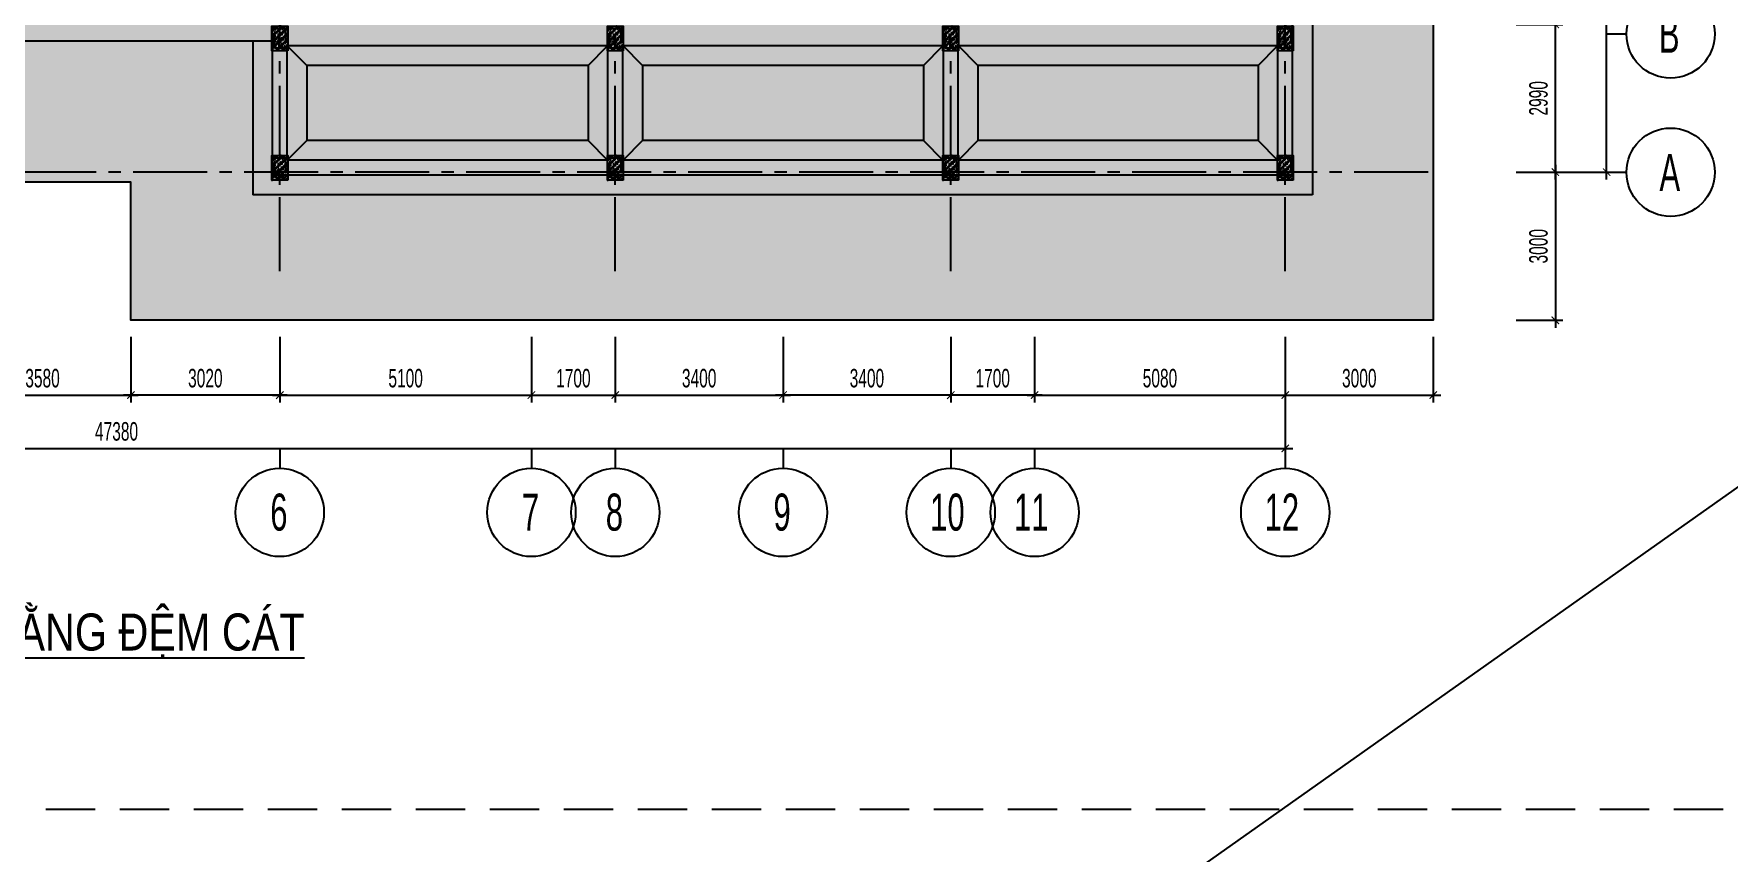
# Model space of a CAD drawing. Header units: millimetres. Extents: x 71 to 1994474, y -338610 to 1053.
# Drawn here: x 1906176 to 1940537, y -206005 to -189416 of the extents above; entities that cross this region are included whole.
import ezdxf
from ezdxf.enums import TextEntityAlignment as Align

# ---------------------------------------------------------------- set-up
doc = ezdxf.new("R2010")
doc.units = ezdxf.units.MM
doc.header["$LTSCALE"] = 1000
doc.header["$MEASUREMENT"] = 0
doc.header["$PDMODE"] = 3
doc.linetypes.add('CENTER2', pattern=[1.125, 0.75, -0.125, 0.125, -0.125])
doc.linetypes.add('HIDDEN', pattern=[0.375, 0.25, -0.125])
doc.layers.get('0').update_dxf_attribs({"linetype": 'CONTINUOUS'})
doc.layers.get('Defpoints').update_dxf_attribs({"linetype": 'CONTINUOUS'})
for name, color, linetype in [('CDC.01.AXIS', 160, 'CENTER2'), ('CDC.02.DIM', 1, 'CONTINUOUS'), ('CDC.03.BORDER', 3, 'CONTINUOUS'), ('CDC.04.HIDDEN', 8, 'HIDDEN'), ('CDC.06.TEXT', 2, 'CONTINUOUS'), ('CDC.09.COLUMN', 4, 'CONTINUOUS'), ('CDC.10.HATCH', 163, 'CONTINUOUS'), ('CDC.11.NOTE', 1, 'CONTINUOUS'), ('KCS_CHI', 1, 'CONTINUOUS')]:
    doc.layers.add(name, color=color, linetype=linetype)
doc.layers.add('KCS_Plotter', color=11, linetype='CONTINUOUS', plot=False)
doc.styles.add('ARIAL', font='arial.ttf', dxfattribs={"width": 0.6})
doc.dimstyles.new('150', dxfattribs={"dimscale": 150, "dimtxt": 2.5, "dimasz": 1, "dimexe": 1, "dimexo": 0, "dimgap": 1, "dimtad": 1, "dimdec": 0, "dimdsep": 46, "dimtxsty": 'ARIAL', "dimblk": 'ARCHTICK', "dimcen": 1, "dimdle": 1, "dimclrd": 1, "dimclre": 1, "dimclrt": 2, "dimadec": 0, "dimazin": 0, "dimtfac": 0.00072, "dimtdec": 0, "dimtix": 1, "dimtmove": 2, "dimatfit": 3, "dimldrblk": 'ARCHTICK', "dimfxl": 1, "dimtolj": 1, "dimarcsym": 0})

# ---------------------------------------------------------------- blocks, each defined once
blk = doc.blocks.new('_ARCHTICK')
at = {"color": 0, "linetype": 'ByBlock', "const_width": 0.15}
blk.add_lwpolyline([(-0.5, -0.5), (0.5, 0.5)], dxfattribs=at)
blk = doc.blocks.new('*D76')
at = {"layer": 'CDC.02.DIM', "color": 1, "lineweight": -2, "transparency": 16777216}
for p, q in [((1936222, -171435), (1938205, -171435)), ((1938055, -192365), (1938055, -171285)), ((1936222, -192215), (1938205, -192215))]:
    blk.add_line(p, q, dxfattribs=at)
at = {"layer": 'Defpoints', "color": 0, "transparency": 16777216}
for p in [(1936222, -171435), (1938055, -171435), (1936222, -192215)]:
    blk.add_point(p, dxfattribs=at)
at = {"layer": 'CDC.02.DIM', "color": 1, "lineweight": -2, "transparency": 16777216, "xscale": 150, "yscale": 150, "zscale": 150}
for p, rotation in [((1938055, -171435), 90), ((1938055, -192215), 270)]:
    blk.add_blockref('_ARCHTICK', p, dxfattribs=dict(at, rotation=rotation))
at = {"layer": 'CDC.02.DIM', "color": 2, "transparency": 16777216, "insert": (1937713, -181825), "char_height": 375, "attachment_point": 5, "rotation": 90, "style": 'ARIAL'}
blk.add_mtext('\\A1;20780', dxfattribs=at)
blk = doc.blocks.new('*D394')
at = {"layer": 'CDC.02.DIM', "color": 1, "lineweight": -2, "transparency": 16777216}
for p, q in [((1936222, -189225), (1937166, -189225)), ((1937016, -192365), (1937016, -189075)), ((1936222, -192215), (1937166, -192215))]:
    blk.add_line(p, q, dxfattribs=at)
at = {"layer": 'Defpoints', "color": 0, "transparency": 16777216}
for p in [(1936222, -189225), (1937016, -189225), (1936222, -192215)]:
    blk.add_point(p, dxfattribs=at)
at = {"layer": 'CDC.02.DIM', "color": 1, "lineweight": -2, "transparency": 16777216, "xscale": 150, "yscale": 150, "zscale": 150}
for p, rotation in [((1937016, -189225), 90), ((1937016, -192215), 270)]:
    blk.add_blockref('_ARCHTICK', p, dxfattribs=dict(at, rotation=rotation))
at = {"layer": 'CDC.02.DIM', "color": 2, "transparency": 16777216, "insert": (1936674, -190720), "char_height": 375, "attachment_point": 5, "rotation": 90, "style": 'ARIAL'}
blk.add_mtext('\\A1;2990', dxfattribs=at)
blk = doc.blocks.new('*D425')
at = {"layer": 'CDC.02.DIM', "color": 1, "lineweight": -2, "transparency": 16777216}
for p, q in [((1937016, -192065), (1937016, -195365)), ((1936222, -192215), (1937166, -192215)), ((1936222, -195215), (1937166, -195215))]:
    blk.add_line(p, q, dxfattribs=at)
at = {"layer": 'Defpoints', "color": 0, "transparency": 16777216}
for p in [(1936222, -192215), (1936222, -195215), (1937016, -195215)]:
    blk.add_point(p, dxfattribs=at)
at = {"layer": 'CDC.02.DIM', "color": 1, "lineweight": -2, "transparency": 16777216, "xscale": 150, "yscale": 150, "zscale": 150}
for p, rotation in [((1937016, -192215), 90), ((1937016, -195215), 270)]:
    blk.add_blockref('_ARCHTICK', p, dxfattribs=dict(at, rotation=rotation))
at = {"layer": 'CDC.02.DIM', "color": 2, "transparency": 16777216, "insert": (1936674, -193715), "char_height": 375, "attachment_point": 5, "rotation": 90, "style": 'ARIAL'}
blk.add_mtext('\\A1;3000', dxfattribs=at)
blk = doc.blocks.new('*D429')
at = {"layer": 'CDC.02.DIM', "color": 1, "lineweight": -2, "transparency": 16777216}
for p, q in [((1884161, -195548), (1884161, -197959)), ((1931541, -195548), (1931541, -197959)), ((1884011, -197809), (1931691, -197809))]:
    blk.add_line(p, q, dxfattribs=at)
at = {"layer": 'Defpoints', "color": 0, "transparency": 16777216}
for p in [(1884161, -195548), (1931541, -195548), (1931541, -197809)]:
    blk.add_point(p, dxfattribs=at)
at = {"layer": 'CDC.02.DIM', "color": 1, "lineweight": -2, "transparency": 16777216, "xscale": 150, "yscale": 150, "zscale": 150, "rotation": 180}
blk.add_blockref('_ARCHTICK', (1884161, -197809), dxfattribs=at)
at = {"layer": 'CDC.02.DIM', "color": 1, "lineweight": -2, "transparency": 16777216, "xscale": 150, "yscale": 150, "zscale": 150}
blk.add_blockref('_ARCHTICK', (1931541, -197809), dxfattribs=at)
at = {"layer": 'CDC.02.DIM', "color": 2, "transparency": 16777216, "insert": (1907851, -197467), "char_height": 375, "attachment_point": 5, "style": 'ARIAL'}
blk.add_mtext('\\A1;47380', dxfattribs=at)
blk = doc.blocks.new('*D430')
at = {"layer": 'CDC.02.DIM', "color": 1, "lineweight": -2, "transparency": 16777216}
for p, q in [((1917961, -195548), (1917961, -196880)), ((1921361, -195548), (1921361, -196880)), ((1917811, -196730), (1921511, -196730))]:
    blk.add_line(p, q, dxfattribs=at)
at = {"layer": 'Defpoints', "color": 0, "transparency": 16777216}
for p in [(1917961, -195548), (1921361, -195548), (1921361, -196730)]:
    blk.add_point(p, dxfattribs=at)
at = {"layer": 'CDC.02.DIM', "color": 1, "lineweight": -2, "transparency": 16777216, "xscale": 150, "yscale": 150, "zscale": 150, "rotation": 180}
blk.add_blockref('_ARCHTICK', (1917961, -196730), dxfattribs=at)
at = {"layer": 'CDC.02.DIM', "color": 1, "lineweight": -2, "transparency": 16777216, "xscale": 150, "yscale": 150, "zscale": 150}
blk.add_blockref('_ARCHTICK', (1921361, -196730), dxfattribs=at)
at = {"layer": 'CDC.02.DIM', "color": 2, "transparency": 16777216, "insert": (1919661, -196389), "char_height": 375, "attachment_point": 5, "style": 'ARIAL'}
blk.add_mtext('\\A1;3400', dxfattribs=at)
blk = doc.blocks.new('*D431')
at = {"layer": 'CDC.02.DIM', "color": 1, "lineweight": -2, "transparency": 16777216}
for p, q in [((1926461, -195548), (1926461, -196880)), ((1931541, -195548), (1931541, -196880)), ((1926311, -196730), (1931691, -196730))]:
    blk.add_line(p, q, dxfattribs=at)
at = {"layer": 'Defpoints', "color": 0, "transparency": 16777216}
for p in [(1926461, -195548), (1931541, -195548), (1931541, -196730)]:
    blk.add_point(p, dxfattribs=at)
at = {"layer": 'CDC.02.DIM', "color": 1, "lineweight": -2, "transparency": 16777216, "xscale": 150, "yscale": 150, "zscale": 150, "rotation": 180}
blk.add_blockref('_ARCHTICK', (1926461, -196730), dxfattribs=at)
at = {"layer": 'CDC.02.DIM', "color": 1, "lineweight": -2, "transparency": 16777216, "xscale": 150, "yscale": 150, "zscale": 150}
blk.add_blockref('_ARCHTICK', (1931541, -196730), dxfattribs=at)
at = {"layer": 'CDC.02.DIM', "color": 2, "transparency": 16777216, "insert": (1929001, -196389), "char_height": 375, "attachment_point": 5, "style": 'ARIAL'}
blk.add_mtext('\\A1;5080', dxfattribs=at)
blk = doc.blocks.new('*D432')
at = {"layer": 'CDC.02.DIM', "color": 1, "lineweight": -2, "transparency": 16777216}
for p, q in [((1911161, -195548), (1911161, -196880)), ((1916261, -195548), (1916261, -196880)), ((1911011, -196730), (1916411, -196730))]:
    blk.add_line(p, q, dxfattribs=at)
at = {"layer": 'Defpoints', "color": 0, "transparency": 16777216}
for p in [(1911161, -195548), (1916261, -195548), (1916261, -196730)]:
    blk.add_point(p, dxfattribs=at)
at = {"layer": 'CDC.02.DIM', "color": 1, "lineweight": -2, "transparency": 16777216, "xscale": 150, "yscale": 150, "zscale": 150, "rotation": 180}
blk.add_blockref('_ARCHTICK', (1911161, -196730), dxfattribs=at)
at = {"layer": 'CDC.02.DIM', "color": 1, "lineweight": -2, "transparency": 16777216, "xscale": 150, "yscale": 150, "zscale": 150}
blk.add_blockref('_ARCHTICK', (1916261, -196730), dxfattribs=at)
at = {"layer": 'CDC.02.DIM', "color": 2, "transparency": 16777216, "insert": (1913711, -196389), "char_height": 375, "attachment_point": 5, "style": 'ARIAL'}
blk.add_mtext('\\A1;5100', dxfattribs=at)
blk = doc.blocks.new('*D433')
at = {"layer": 'CDC.02.DIM', "color": 1, "lineweight": -2, "transparency": 16777216}
for p, q in [((1921361, -195548), (1921361, -196880)), ((1924761, -195548), (1924761, -196880)), ((1924911, -196730), (1921211, -196730))]:
    blk.add_line(p, q, dxfattribs=at)
at = {"layer": 'Defpoints', "color": 0, "transparency": 16777216}
for p in [(1921361, -195548), (1924761, -195548), (1921361, -196730)]:
    blk.add_point(p, dxfattribs=at)
at = {"layer": 'CDC.02.DIM', "color": 1, "lineweight": -2, "transparency": 16777216, "xscale": 150, "yscale": 150, "zscale": 150, "rotation": 180}
blk.add_blockref('_ARCHTICK', (1921361, -196730), dxfattribs=at)
at = {"layer": 'CDC.02.DIM', "color": 1, "lineweight": -2, "transparency": 16777216, "xscale": 150, "yscale": 150, "zscale": 150}
blk.add_blockref('_ARCHTICK', (1924761, -196730), dxfattribs=at)
at = {"layer": 'CDC.02.DIM', "color": 2, "transparency": 16777216, "insert": (1923061, -196389), "char_height": 375, "attachment_point": 5, "style": 'ARIAL'}
blk.add_mtext('\\A1;3400', dxfattribs=at)
blk = doc.blocks.new('*D434')
at = {"layer": 'CDC.02.DIM', "color": 1, "lineweight": -2, "transparency": 16777216}
for p, q in [((1904561, -195548), (1904561, -196880)), ((1908141, -195548), (1908141, -196880)), ((1904411, -196730), (1908291, -196730))]:
    blk.add_line(p, q, dxfattribs=at)
at = {"layer": 'Defpoints', "color": 0, "transparency": 16777216}
for p in [(1904561, -195548), (1908141, -195548), (1908141, -196730)]:
    blk.add_point(p, dxfattribs=at)
at = {"layer": 'CDC.02.DIM', "color": 1, "lineweight": -2, "transparency": 16777216, "xscale": 150, "yscale": 150, "zscale": 150, "rotation": 180}
blk.add_blockref('_ARCHTICK', (1904561, -196730), dxfattribs=at)
at = {"layer": 'CDC.02.DIM', "color": 1, "lineweight": -2, "transparency": 16777216, "xscale": 150, "yscale": 150, "zscale": 150}
blk.add_blockref('_ARCHTICK', (1908141, -196730), dxfattribs=at)
at = {"layer": 'CDC.02.DIM', "color": 2, "transparency": 16777216, "insert": (1906351, -196389), "char_height": 375, "attachment_point": 5, "style": 'ARIAL'}
blk.add_mtext('\\A1;3580', dxfattribs=at)
blk = doc.blocks.new('*D447')
at = {"layer": 'CDC.02.DIM', "color": 1, "lineweight": -2, "transparency": 16777216}
for p, q in [((1924761, -195548), (1924761, -196880)), ((1926461, -195548), (1926461, -196880)), ((1926611, -196730), (1924611, -196730))]:
    blk.add_line(p, q, dxfattribs=at)
at = {"layer": 'Defpoints', "color": 0, "transparency": 16777216}
for p in [(1924761, -195548), (1926461, -195548), (1924761, -196730)]:
    blk.add_point(p, dxfattribs=at)
at = {"layer": 'CDC.02.DIM', "color": 1, "lineweight": -2, "transparency": 16777216, "xscale": 150, "yscale": 150, "zscale": 150, "rotation": 180}
blk.add_blockref('_ARCHTICK', (1924761, -196730), dxfattribs=at)
at = {"layer": 'CDC.02.DIM', "color": 1, "lineweight": -2, "transparency": 16777216, "xscale": 150, "yscale": 150, "zscale": 150}
blk.add_blockref('_ARCHTICK', (1926461, -196730), dxfattribs=at)
at = {"layer": 'CDC.02.DIM', "color": 2, "transparency": 16777216, "insert": (1925611, -196389), "char_height": 375, "attachment_point": 5, "style": 'ARIAL'}
blk.add_mtext('\\A1;1700', dxfattribs=at)
blk = doc.blocks.new('*D448')
at = {"layer": 'CDC.02.DIM', "color": 1, "lineweight": -2, "transparency": 16777216}
for p, q in [((1916261, -195548), (1916261, -196880)), ((1917961, -195548), (1917961, -196880)), ((1916111, -196730), (1918111, -196730))]:
    blk.add_line(p, q, dxfattribs=at)
at = {"layer": 'Defpoints', "color": 0, "transparency": 16777216}
for p in [(1916261, -195548), (1917961, -195548), (1917961, -196730)]:
    blk.add_point(p, dxfattribs=at)
at = {"layer": 'CDC.02.DIM', "color": 1, "lineweight": -2, "transparency": 16777216, "xscale": 150, "yscale": 150, "zscale": 150, "rotation": 180}
blk.add_blockref('_ARCHTICK', (1916261, -196730), dxfattribs=at)
at = {"layer": 'CDC.02.DIM', "color": 1, "lineweight": -2, "transparency": 16777216, "xscale": 150, "yscale": 150, "zscale": 150}
blk.add_blockref('_ARCHTICK', (1917961, -196730), dxfattribs=at)
at = {"layer": 'CDC.02.DIM', "color": 2, "transparency": 16777216, "insert": (1917111, -196389), "char_height": 375, "attachment_point": 5, "style": 'ARIAL'}
blk.add_mtext('\\A1;1700', dxfattribs=at)
blk = doc.blocks.new('*D478')
at = {"layer": 'CDC.02.DIM', "color": 1, "lineweight": -2, "transparency": 16777216}
for p, q in [((1908141, -195548), (1908141, -196880)), ((1911161, -195548), (1911161, -196880)), ((1911311, -196730), (1907991, -196730))]:
    blk.add_line(p, q, dxfattribs=at)
at = {"layer": 'Defpoints', "color": 0, "transparency": 16777216}
for p in [(1908141, -195548), (1911161, -195548), (1908141, -196730)]:
    blk.add_point(p, dxfattribs=at)
at = {"layer": 'CDC.02.DIM', "color": 1, "lineweight": -2, "transparency": 16777216, "xscale": 150, "yscale": 150, "zscale": 150, "rotation": 180}
blk.add_blockref('_ARCHTICK', (1908141, -196730), dxfattribs=at)
at = {"layer": 'CDC.02.DIM', "color": 1, "lineweight": -2, "transparency": 16777216, "xscale": 150, "yscale": 150, "zscale": 150}
blk.add_blockref('_ARCHTICK', (1911161, -196730), dxfattribs=at)
at = {"layer": 'CDC.02.DIM', "color": 2, "transparency": 16777216, "insert": (1909651, -196389), "char_height": 375, "attachment_point": 5, "style": 'ARIAL'}
blk.add_mtext('\\A1;3020', dxfattribs=at)
blk = doc.blocks.new('*D479')
at = {"layer": 'CDC.02.DIM', "color": 1, "lineweight": -2, "transparency": 16777216}
for p, q in [((1931541, -195548), (1931541, -196880)), ((1934541, -195548), (1934541, -196880)), ((1931391, -196730), (1934691, -196730))]:
    blk.add_line(p, q, dxfattribs=at)
at = {"layer": 'Defpoints', "color": 0, "transparency": 16777216}
for p in [(1931541, -195548), (1934541, -195548), (1934541, -196730)]:
    blk.add_point(p, dxfattribs=at)
at = {"layer": 'CDC.02.DIM', "color": 1, "lineweight": -2, "transparency": 16777216, "xscale": 150, "yscale": 150, "zscale": 150, "rotation": 180}
blk.add_blockref('_ARCHTICK', (1931541, -196730), dxfattribs=at)
at = {"layer": 'CDC.02.DIM', "color": 1, "lineweight": -2, "transparency": 16777216, "xscale": 150, "yscale": 150, "zscale": 150}
blk.add_blockref('_ARCHTICK', (1934541, -196730), dxfattribs=at)
at = {"layer": 'CDC.02.DIM', "color": 2, "transparency": 16777216, "insert": (1933041, -196389), "char_height": 375, "attachment_point": 5, "style": 'ARIAL'}
blk.add_mtext('\\A1;3000', dxfattribs=at)

msp = doc.modelspace()

# ---------------------------------------------------------------- hatches: boundary and pattern name
at = {"layer": 'CDC.10.HATCH'}
h = msp.add_hatch(dxfattribs=at)
h.set_pattern_fill('AR-SAND', color=256, scale=300, style=0)
h.set_pattern_definition([(37.5, (-5927.9, -8e-05), (-18.89801, 578.04713), [0, -456, 0, -510, 0, -487.5]), (7.5, (-5927.9, -8e-05), (530.933, 846.64382), [0, -246, 0, -411, 0, -157.5]), (327.5, (-6296.9, -8e-05), (934.24256, 1.69772), [0, -150, 0, -540, 0, -705]), (317.5, (-6296.9, -8e-05), (901.83798, 263.30267), [0, -75, 0, -354, 0, -405])])
h.paths.add_polyline_path([(1906445.5, -168435.3), (1934540.5, -168435.3), (1934540.5, -195215.3), (1908140.5, -195215.3), (1908140.5, -192415.3), (1881160.5, -192415.3), (1881160.5, -168435.3)])
h = msp.add_hatch(dxfattribs=at)
h.set_pattern_fill('1BETONG2-BOP', color=256, scale=20, angle=90, style=0, pattern_type=2)
h.set_pattern_definition([(140, (25622.73, -345552.97), (12.550427, 143.4520365), [15, -165]), (85, (25622.73, -345552.97), (-150.438427, -27.750267), [12, -132]), (190.4514, (25623.78, -345541.01), (-137.887908, 115.701876), [12.748038, -140.228422]), (136.1842, (25582.73, -345552.97), (33.103803, 213.44821), [22.5, -247.5]), (186.6356, (25585.49, -345535.18), (-194.823574, 186.93254), [19.122058, -210.3426]), (81.1842, (25582.73, -345552.97), (-194.82372, 186.93239), [18, -198]), (111, (25592.73, -345532.97), (80.523778, 119.3814104), [15, -165]), (316, (25592.73, -345532.97), (73.107962, 134.376424), [12, -132]), (161.4514, (25599.44, -345523.02), (-64.506099, 168.044526), [12.748038, -140.228422]), (157.5, (25622.73, -345552.967), (-58.8748924, -31.1832367), [0, -130.4, 0, -134, 0, -132.5]), (94.5, (25622.73, -345552.97), (-76.0206377, 56.6701848), [0, -76.4, 0, -127.4, 0, -50.5]), (57.5, (25622.73, -345597.57), (4.5109743, 106.7644872), [0, -50, 0, -156, 0, -207]), (47.5, (25622.73, -345617.57), (-20.0209965, 116.637234), [0, -65, 0, -103.6, 0, -147]), (45, (25622.73, -345552.97), (-60.1040764, 60.1040764), []), (45, (25598.23, -345552.97), (-60.1040764, 60.1040764), [])])
h.paths.add_polyline_path([(1911320.5, -189255.3), (1911000.5, -189255.3), (1911000.5, -189755.3), (1911320.5, -189755.3)])
h = msp.add_hatch(dxfattribs=at)
h.set_pattern_fill('1BETONG2-BOP', color=256, scale=20, angle=90, style=0, pattern_type=2)
h.set_pattern_definition([(140, (32422.73, -345552.97), (12.550427, 143.4520365), [15, -165]), (85, (32422.73, -345552.97), (-150.438427, -27.750267), [12, -132]), (190.4514, (32423.78, -345541.01), (-137.887908, 115.701876), [12.748038, -140.228422]), (136.1842, (32382.73, -345552.97), (33.103803, 213.44821), [22.5, -247.5]), (186.6356, (32385.49, -345535.18), (-194.823574, 186.93254), [19.122058, -210.3426]), (81.1842, (32382.73, -345552.97), (-194.82372, 186.93239), [18, -198]), (111, (32392.73, -345532.97), (80.523778, 119.3814104), [15, -165]), (316, (32392.73, -345532.97), (73.107962, 134.376424), [12, -132]), (161.4514, (32399.44, -345523.02), (-64.506099, 168.044526), [12.748038, -140.228422]), (157.5, (32422.73, -345552.967), (-58.8748924, -31.1832367), [0, -130.4, 0, -134, 0, -132.5]), (94.5, (32422.73, -345552.97), (-76.0206377, 56.6701848), [0, -76.4, 0, -127.4, 0, -50.5]), (57.5, (32422.73, -345597.57), (4.5109743, 106.7644872), [0, -50, 0, -156, 0, -207]), (47.5, (32422.73, -345617.57), (-20.0209965, 116.637234), [0, -65, 0, -103.6, 0, -147]), (45, (32422.73, -345552.97), (-60.1040764, 60.1040764), []), (45, (32398.23, -345552.97), (-60.1040764, 60.1040764), [])])
h.paths.add_polyline_path([(1918120.5, -189255.3), (1917800.5, -189255.3), (1917800.5, -189755.3), (1918120.5, -189755.3)])
h = msp.add_hatch(dxfattribs=at)
h.set_pattern_fill('1BETONG2-BOP', color=256, scale=20, angle=90, style=0, pattern_type=2)
h.set_pattern_definition([(140, (39222.73, -345552.97), (12.550427, 143.4520365), [15, -165]), (85, (39222.73, -345552.97), (-150.438427, -27.750267), [12, -132]), (190.4514, (39223.78, -345541.01), (-137.887908, 115.701876), [12.748038, -140.228422]), (136.1842, (39182.73, -345552.97), (33.103803, 213.44821), [22.5, -247.5]), (186.6356, (39185.49, -345535.18), (-194.823574, 186.93254), [19.122058, -210.3426]), (81.1842, (39182.73, -345552.97), (-194.82372, 186.93239), [18, -198]), (111, (39192.73, -345532.97), (80.523778, 119.3814104), [15, -165]), (316, (39192.73, -345532.97), (73.107962, 134.376424), [12, -132]), (161.4514, (39199.44, -345523.02), (-64.506099, 168.044526), [12.748038, -140.228422]), (157.5, (39222.73, -345552.967), (-58.8748924, -31.1832367), [0, -130.4, 0, -134, 0, -132.5]), (94.5, (39222.73, -345552.97), (-76.0206377, 56.6701848), [0, -76.4, 0, -127.4, 0, -50.5]), (57.5, (39222.73, -345597.57), (4.5109743, 106.7644872), [0, -50, 0, -156, 0, -207]), (47.5, (39222.73, -345617.57), (-20.0209965, 116.637234), [0, -65, 0, -103.6, 0, -147]), (45, (39222.73, -345552.97), (-60.1040764, 60.1040764), []), (45, (39198.23, -345552.97), (-60.1040764, 60.1040764), [])])
h.paths.add_polyline_path([(1924920.5, -189255.3), (1924600.5, -189255.3), (1924600.5, -189755.3), (1924920.5, -189755.3)])
h = msp.add_hatch(dxfattribs=at)
h.set_pattern_fill('1BETONG2-BOP', color=256, scale=20, angle=90, style=0, pattern_type=2)
h.set_pattern_definition([(140, (46002.73, -345552.97), (12.550427, 143.4520365), [15, -165]), (85, (46002.73, -345552.97), (-150.438427, -27.750267), [12, -132]), (190.4514, (46003.78, -345541.01), (-137.887908, 115.701876), [12.748038, -140.228422]), (136.1842, (45962.73, -345552.97), (33.103803, 213.44821), [22.5, -247.5]), (186.6356, (45965.49, -345535.18), (-194.823574, 186.93254), [19.122058, -210.3426]), (81.1842, (45962.73, -345552.97), (-194.82372, 186.93239), [18, -198]), (111, (45972.73, -345532.97), (80.523778, 119.3814104), [15, -165]), (316, (45972.73, -345532.97), (73.107962, 134.376424), [12, -132]), (161.4514, (45979.44, -345523.02), (-64.506099, 168.044526), [12.748038, -140.228422]), (157.5, (46002.73, -345552.967), (-58.8748924, -31.1832367), [0, -130.4, 0, -134, 0, -132.5]), (94.5, (46002.73, -345552.97), (-76.0206377, 56.6701848), [0, -76.4, 0, -127.4, 0, -50.5]), (57.5, (46002.73, -345597.57), (4.5109743, 106.7644872), [0, -50, 0, -156, 0, -207]), (47.5, (46002.73, -345617.57), (-20.0209965, 116.637234), [0, -65, 0, -103.6, 0, -147]), (45, (46002.73, -345552.97), (-60.1040764, 60.1040764), []), (45, (45978.23, -345552.97), (-60.1040764, 60.1040764), [])])
h.paths.add_polyline_path([(1931700.5, -189255.3), (1931380.5, -189255.3), (1931380.5, -189755.3), (1931700.5, -189755.3)])
h = msp.add_hatch(dxfattribs=at)
h.set_pattern_fill('1BETONG2-BOP', color=256, scale=20, angle=90, style=0, pattern_type=2)
h.set_pattern_definition([(140, (25622.73, -348172.97), (12.550427, 143.4520365), [15, -165]), (85, (25622.73, -348172.97), (-150.438427, -27.750267), [12, -132]), (190.4514, (25623.78, -348161.01), (-137.887908, 115.701876), [12.748038, -140.228422]), (136.1842, (25582.73, -348172.97), (33.103803, 213.44821), [22.5, -247.5]), (186.6356, (25585.49, -348155.18), (-194.823574, 186.93254), [19.122058, -210.3426]), (81.1842, (25582.73, -348172.97), (-194.82372, 186.93239), [18, -198]), (111, (25592.73, -348152.97), (80.523778, 119.3814104), [15, -165]), (316, (25592.73, -348152.97), (73.107962, 134.376424), [12, -132]), (161.4514, (25599.44, -348143.02), (-64.506099, 168.044526), [12.748038, -140.228422]), (157.5, (25622.73, -348172.967), (-58.8748924, -31.1832367), [0, -130.4, 0, -134, 0, -132.5]), (94.5, (25622.73, -348172.97), (-76.0206377, 56.6701848), [0, -76.4, 0, -127.4, 0, -50.5]), (57.5, (25622.73, -348217.57), (4.5109743, 106.7644872), [0, -50, 0, -156, 0, -207]), (47.5, (25622.73, -348237.57), (-20.0209965, 116.637234), [0, -65, 0, -103.6, 0, -147]), (45, (25622.73, -348172.97), (-60.1040764, 60.1040764), []), (45, (25598.23, -348172.97), (-60.1040764, 60.1040764), [])])
h.paths.add_polyline_path([(1911320.5, -191875.3), (1911000.5, -191875.3), (1911000.5, -192375.3), (1911320.5, -192375.3)])
h = msp.add_hatch(dxfattribs=at)
h.set_pattern_fill('1BETONG2-BOP', color=256, scale=20, angle=90, style=0, pattern_type=2)
h.set_pattern_definition([(140, (32422.73, -348172.97), (12.550427, 143.4520365), [15, -165]), (85, (32422.73, -348172.97), (-150.438427, -27.750267), [12, -132]), (190.4514, (32423.78, -348161.01), (-137.887908, 115.701876), [12.748038, -140.228422]), (136.1842, (32382.73, -348172.97), (33.103803, 213.44821), [22.5, -247.5]), (186.6356, (32385.49, -348155.18), (-194.823574, 186.93254), [19.122058, -210.3426]), (81.1842, (32382.73, -348172.97), (-194.82372, 186.93239), [18, -198]), (111, (32392.73, -348152.97), (80.523778, 119.3814104), [15, -165]), (316, (32392.73, -348152.97), (73.107962, 134.376424), [12, -132]), (161.4514, (32399.44, -348143.02), (-64.506099, 168.044526), [12.748038, -140.228422]), (157.5, (32422.73, -348172.967), (-58.8748924, -31.1832367), [0, -130.4, 0, -134, 0, -132.5]), (94.5, (32422.73, -348172.97), (-76.0206377, 56.6701848), [0, -76.4, 0, -127.4, 0, -50.5]), (57.5, (32422.73, -348217.57), (4.5109743, 106.7644872), [0, -50, 0, -156, 0, -207]), (47.5, (32422.73, -348237.57), (-20.0209965, 116.637234), [0, -65, 0, -103.6, 0, -147]), (45, (32422.73, -348172.97), (-60.1040764, 60.1040764), []), (45, (32398.23, -348172.97), (-60.1040764, 60.1040764), [])])
h.paths.add_polyline_path([(1918120.5, -191875.3), (1917800.5, -191875.3), (1917800.5, -192375.3), (1918120.5, -192375.3)])
h = msp.add_hatch(dxfattribs=at)
h.set_pattern_fill('1BETONG2-BOP', color=256, scale=20, angle=90, style=0, pattern_type=2)
h.set_pattern_definition([(140, (39222.73, -348172.97), (12.550427, 143.4520365), [15, -165]), (85, (39222.73, -348172.97), (-150.438427, -27.750267), [12, -132]), (190.4514, (39223.78, -348161.01), (-137.887908, 115.701876), [12.748038, -140.228422]), (136.1842, (39182.73, -348172.97), (33.103803, 213.44821), [22.5, -247.5]), (186.6356, (39185.49, -348155.18), (-194.823574, 186.93254), [19.122058, -210.3426]), (81.1842, (39182.73, -348172.97), (-194.82372, 186.93239), [18, -198]), (111, (39192.73, -348152.97), (80.523778, 119.3814104), [15, -165]), (316, (39192.73, -348152.97), (73.107962, 134.376424), [12, -132]), (161.4514, (39199.44, -348143.02), (-64.506099, 168.044526), [12.748038, -140.228422]), (157.5, (39222.73, -348172.967), (-58.8748924, -31.1832367), [0, -130.4, 0, -134, 0, -132.5]), (94.5, (39222.73, -348172.97), (-76.0206377, 56.6701848), [0, -76.4, 0, -127.4, 0, -50.5]), (57.5, (39222.73, -348217.57), (4.5109743, 106.7644872), [0, -50, 0, -156, 0, -207]), (47.5, (39222.73, -348237.57), (-20.0209965, 116.637234), [0, -65, 0, -103.6, 0, -147]), (45, (39222.73, -348172.97), (-60.1040764, 60.1040764), []), (45, (39198.23, -348172.97), (-60.1040764, 60.1040764), [])])
h.paths.add_polyline_path([(1924920.5, -191875.3), (1924600.5, -191875.3), (1924600.5, -192375.3), (1924920.5, -192375.3)])
h = msp.add_hatch(dxfattribs=at)
h.set_pattern_fill('1BETONG2-BOP', color=256, scale=20, angle=90, style=0, pattern_type=2)
h.set_pattern_definition([(140, (46002.73, -348172.97), (12.550427, 143.4520365), [15, -165]), (85, (46002.73, -348172.97), (-150.438427, -27.750267), [12, -132]), (190.4514, (46003.78, -348161.01), (-137.887908, 115.701876), [12.748038, -140.228422]), (136.1842, (45962.73, -348172.97), (33.103803, 213.44821), [22.5, -247.5]), (186.6356, (45965.49, -348155.18), (-194.823574, 186.93254), [19.122058, -210.3426]), (81.1842, (45962.73, -348172.97), (-194.82372, 186.93239), [18, -198]), (111, (45972.73, -348152.97), (80.523778, 119.3814104), [15, -165]), (316, (45972.73, -348152.97), (73.107962, 134.376424), [12, -132]), (161.4514, (45979.44, -348143.02), (-64.506099, 168.044526), [12.748038, -140.228422]), (157.5, (46002.73, -348172.967), (-58.8748924, -31.1832367), [0, -130.4, 0, -134, 0, -132.5]), (94.5, (46002.73, -348172.97), (-76.0206377, 56.6701848), [0, -76.4, 0, -127.4, 0, -50.5]), (57.5, (46002.73, -348217.57), (4.5109743, 106.7644872), [0, -50, 0, -156, 0, -207]), (47.5, (46002.73, -348237.57), (-20.0209965, 116.637234), [0, -65, 0, -103.6, 0, -147]), (45, (46002.73, -348172.97), (-60.1040764, 60.1040764), []), (45, (45978.23, -348172.97), (-60.1040764, 60.1040764), [])])
h.paths.add_polyline_path([(1931700.5, -191875.3), (1931380.5, -191875.3), (1931380.5, -192375.3), (1931700.5, -192375.3)])

# ---------------------------------------------------------------- linework, layer by layer
at = {"layer": 'CDC.01.AXIS', "ltscale": 2}
for p, q in [((1911160.5, -194218.6), (1911160.5, -169014.4)), ((1931540.5, -194218.6), (1931540.5, -169014.4)), ((1917960.5, -194218.6), (1917960.5, -189415.3)), ((1924760.5, -194218.6), (1924760.5, -189415.3)), ((1934438.8, -192215.3), (1881690.1, -192215.3))]:
    msp.add_line(p, q, dxfattribs=at)
at = {"layer": 'CDC.03.BORDER'}
for p, q in [((1932090.5, -170885.3), (1932090.5, -190055.3)), ((1931690.5, -192275.3), (1931690.5, -171285.3)), ((1911010.5, -189565.3), (1904710.5, -189565.3)), ((1910610.5, -189565.3), (1910610.5, -192675.3)), ((1911010.5, -192275.3), (1911010.5, -189565.3)), ((1917810.5, -189655.3), (1911310.5, -189655.3)), ((1911310.5, -191975.3), (1911310.5, -189655.3)), ((1911710.5, -190055.3), (1911310.5, -189655.3)), ((1917410.5, -190055.3), (1917800.5, -189655.3)), ((1917810.5, -191975.3), (1917810.5, -189655.3)), ((1924610.5, -189655.3), (1918110.5, -189655.3)), ((1918110.5, -191975.3), (1918110.5, -189655.3)), ((1918510.5, -190055.3), (1918120.5, -189655.3)), ((1924210.5, -190055.3), (1924600.5, -189655.3)), ((1924610.5, -191979.9), (1924610.5, -189655.3)), ((1931390.5, -189655.3), (1924910.5, -189655.3)), ((1924910.5, -191979.9), (1924910.5, -189655.3)), ((1925310.5, -190055.3), (1924920.5, -189655.3)), ((1930990.5, -190055.3), (1931380.5, -189655.3)), ((1931390.5, -191975.3), (1931390.5, -189655.3)), ((1911710.5, -190055.3), (1911710.5, -191575.3)), ((1917410.5, -190055.3), (1911710.5, -190055.3)), ((1917410.5, -190055.3), (1917410.5, -191575.3)), ((1924210.5, -190055.3), (1918510.5, -190055.3)), ((1918510.5, -190055.3), (1918510.5, -191575.3)), ((1924210.5, -190055.3), (1924210.5, -191575.3)), ((1930990.5, -190055.3), (1925310.5, -190055.3)), ((1925310.5, -190055.3), (1925310.5, -191575.3)), ((1930990.5, -190055.3), (1930990.5, -191575.3)), ((1932090.5, -190055.3), (1932090.5, -192675.3)), ((1911710.5, -191575.3), (1911310.5, -191975.3)), ((1917410.5, -191575.3), (1911710.5, -191575.3)), ((1917410.5, -191575.3), (1917800.5, -191975.3)), ((1918510.5, -191575.3), (1918120.5, -191975.3)), ((1924210.5, -191575.3), (1918510.5, -191575.3)), ((1924210.5, -191575.3), (1924600.5, -191975.3)), ((1925310.5, -191575.3), (1924920.5, -191975.3)), ((1930990.5, -191575.3), (1925310.5, -191575.3)), ((1930990.5, -191575.3), (1931380.5, -191975.3)), ((1917810.5, -191975.3), (1911310.5, -191975.3)), ((1924610.5, -191975.3), (1918110.5, -191975.3)), ((1931390.5, -191975.3), (1924910.5, -191975.3)), ((1931690.5, -192275.3), (1911010.5, -192275.3)), ((1932090.5, -192675.3), (1910610.5, -192675.3))]:
    msp.add_line(p, q, dxfattribs=at)
at = {"layer": 'CDC.04.HIDDEN', "ltscale": 4}
msp.add_line((1873417.9, -205114.9), (1980690.2, -205114.9), dxfattribs=at)
at = {"layer": 'CDC.04.HIDDEN'}
for points in [[(1911270.5, -189705.3), (1911050.5, -189705.3), (1911050.5, -189305.3), (1911270.5, -189305.3)], [(1918070.5, -189705.3), (1917850.5, -189705.3), (1917850.5, -189305.3), (1918070.5, -189305.3)], [(1924870.5, -189705.3), (1924650.5, -189705.3), (1924650.5, -189305.3), (1924870.5, -189305.3)], [(1931650.5, -189705.3), (1931430.5, -189705.3), (1931430.5, -189305.3), (1931650.5, -189305.3)], [(1911270.5, -192325.3), (1911050.5, -192325.3), (1911050.5, -191925.3), (1911270.5, -191925.3)], [(1918070.5, -192325.3), (1917850.5, -192325.3), (1917850.5, -191925.3), (1918070.5, -191925.3)], [(1924870.5, -192325.3), (1924650.5, -192325.3), (1924650.5, -191925.3), (1924870.5, -191925.3)], [(1931650.5, -192325.3), (1931430.5, -192325.3), (1931430.5, -191925.3), (1931650.5, -191925.3)]]:
    msp.add_lwpolyline(points, close=True, dxfattribs=at)
at = {"layer": 'CDC.09.COLUMN'}
for points in [[(1911320.5, -189755.3), (1911000.5, -189755.3), (1911000.5, -189255.3), (1911320.5, -189255.3)], [(1918120.5, -189755.3), (1917800.5, -189755.3), (1917800.5, -189255.3), (1918120.5, -189255.3)], [(1924920.5, -189755.3), (1924600.5, -189755.3), (1924600.5, -189255.3), (1924920.5, -189255.3)], [(1931700.5, -189755.3), (1931380.5, -189755.3), (1931380.5, -189255.3), (1931700.5, -189255.3)], [(1911320.5, -192375.3), (1911000.5, -192375.3), (1911000.5, -191875.3), (1911320.5, -191875.3)], [(1918120.5, -192375.3), (1917800.5, -192375.3), (1917800.5, -191875.3), (1918120.5, -191875.3)], [(1924920.5, -192375.3), (1924600.5, -192375.3), (1924600.5, -191875.3), (1924920.5, -191875.3)], [(1931700.5, -192375.3), (1931380.5, -192375.3), (1931380.5, -191875.3), (1931700.5, -191875.3)]]:
    msp.add_lwpolyline(points, close=True, dxfattribs=at)
at = {"layer": 'CDC.11.NOTE', "ltscale": 2}
msp.add_lwpolyline([(1906445.5, -168435.3), (1934540.5, -168435.3), (1934540.5, -195215.3), (1908140.5, -195215.3), (1908140.5, -192415.3), (1881160.5, -192415.3), (1881160.5, -168435.3), (1906445.5, -168435.3)], dxfattribs=at)
at = {"layer": 'KCS_CHI'}
for p, q in [((1938054.8, -189415.9), (1938456.8, -189415.9)), ((1938054.8, -192215.9), (1938456.8, -192215.9)), ((1911160.5, -197808.7), (1911160.5, -198210.7)), ((1916260.5, -197808.7), (1916260.5, -198210.7)), ((1917960.5, -197808.7), (1917960.5, -198210.7)), ((1921360.5, -197808.7), (1921360.5, -198210.7)), ((1924760.5, -197808.7), (1924760.5, -198210.7)), ((1926460.5, -197808.7), (1926460.5, -198210.7)), ((1931540.5, -197808.7), (1931540.5, -198210.7))]:
    msp.add_line(p, q, dxfattribs=at)
for centre in [(1939351.7, -189415.9), (1939351.7, -192215.9), (1911160.5, -199105.6), (1916260.5, -199105.6), (1917960.5, -199105.6), (1921360.5, -199105.6), (1924760.5, -199105.6), (1926460.5, -199105.6), (1931540.5, -199105.6)]:
    msp.add_circle(centre, 894.9, dxfattribs=at)
at = {"layer": 'KCS_Plotter'}
msp.add_line((1868473.8, -249616.3), (1994473.8, -160622.2), dxfattribs=at)

# ---------------------------------------------------------------- texts
at = {"layer": 'CDC.06.TEXT', "style": 'ARIAL', "width": 0.6}
for s, p in [('B', (1939113.2, -189796.6)), ('A', (1939125.8, -192596.6)), ('6', (1910967.1, -199474.8)), ('7', (1916067.1, -199474.8)), ('8', (1917767.1, -199474.8)), ('9', (1921167.1, -199474.8)), ('10', (1924342.1, -199474.8)), ('11', (1926042.1, -199474.8)), ('12', (1931122.1, -199474.8))]:
    msp.add_text(s, height=750, dxfattribs=at).set_placement(p)
at = {"layer": 'CDC.06.TEXT', "style": 'ARIAL', "width": 0.8}
msp.add_text('%%UMẶT BẰNG ĐỆM CÁT', height=750, dxfattribs=at).set_placement((1907471.5, -201528.1), align=Align.MIDDLE_CENTER)

# ---------------------------------------------------------------- dimensions: what is measured, and where the dimension line sits
at = {"layer": 'CDC.02.DIM'}
for base, p2, picture, middle in [((1938054.8, -171435.3), (1936222, -171435.3), '*D76', (1937713.3, -181825.3)), ((1937015.9, -189225.3), (1936222, -189225.3), '*D394', (1936674.5, -190720.3))]:
    dim = msp.add_linear_dim(base=base, p1=(1936222, -192215.3), p2=p2, angle=90, dimstyle='150', dxfattribs=at)
    dim.commit()
    dim.dimension.update_dxf_attribs({"geometry": picture, "text_midpoint": middle})
dim = msp.add_linear_dim(base=(1937015.9, -195215.3), p1=(1936222, -192215.3), p2=(1936222, -195215.3), angle=90, dimstyle='150', override={"dimfxl": 50}, dxfattribs=at)
dim.commit()
dim.dimension.update_dxf_attribs({"geometry": '*D425', "text_midpoint": (1936674.3, -193715.3)})
for base, p1, p2, picture, middle in [((1931540.5, -197808.7), (1884160.5, -195547.9), (1931540.5, -195547.9), '*D429', (1907850.5, -197467.1)), ((1908140.5, -196730.1), (1904560.5, -195547.9), (1908140.5, -195547.9), '*D434', (1906350.5, -196388.5)), ((1908140.5, -196730.1), (1911160.5, -195547.9), (1908140.5, -195547.9), '*D478', (1909650.5, -196388.5)), ((1916260.5, -196730.1), (1911160.5, -195547.9), (1916260.5, -195547.9), '*D432', (1913710.5, -196388.6)), ((1921360.5, -196730.1), (1917960.5, -195547.9), (1921360.5, -195547.9), '*D430', (1919660.5, -196388.5)), ((1921360.5, -196730.1), (1924760.5, -195547.9), (1921360.5, -195547.9), '*D433', (1923060.5, -196388.5)), ((1931540.5, -196730.1), (1926460.5, -195547.9), (1931540.5, -195547.9), '*D431', (1929000.5, -196388.6)), ((1934540.5, -196730.1), (1931540.5, -195547.9), (1934540.5, -195547.9), '*D479', (1933040.5, -196388.5))]:
    dim = msp.add_linear_dim(base=base, p1=p1, p2=p2, dimstyle='150', dxfattribs=at)
    dim.commit()
    dim.dimension.update_dxf_attribs({"geometry": picture, "text_midpoint": middle})
for base, p1, p2, picture, middle in [((1917960.5, -196730.1), (1916260.5, -195547.9), (1917960.5, -195547.9), '*D448', (1917110.5, -196388.6)), ((1924760.5, -196730.1), (1926460.5, -195547.9), (1924760.5, -195547.9), '*D447', (1925610.5, -196388.6))]:
    dim = msp.add_linear_dim(base=base, p1=p1, p2=p2, dimstyle='150', override={"dimfxl": 50}, dxfattribs=at)
    dim.commit()
    dim.dimension.update_dxf_attribs({"geometry": picture, "text_midpoint": middle})

doc.saveas('drawing.dxf')
